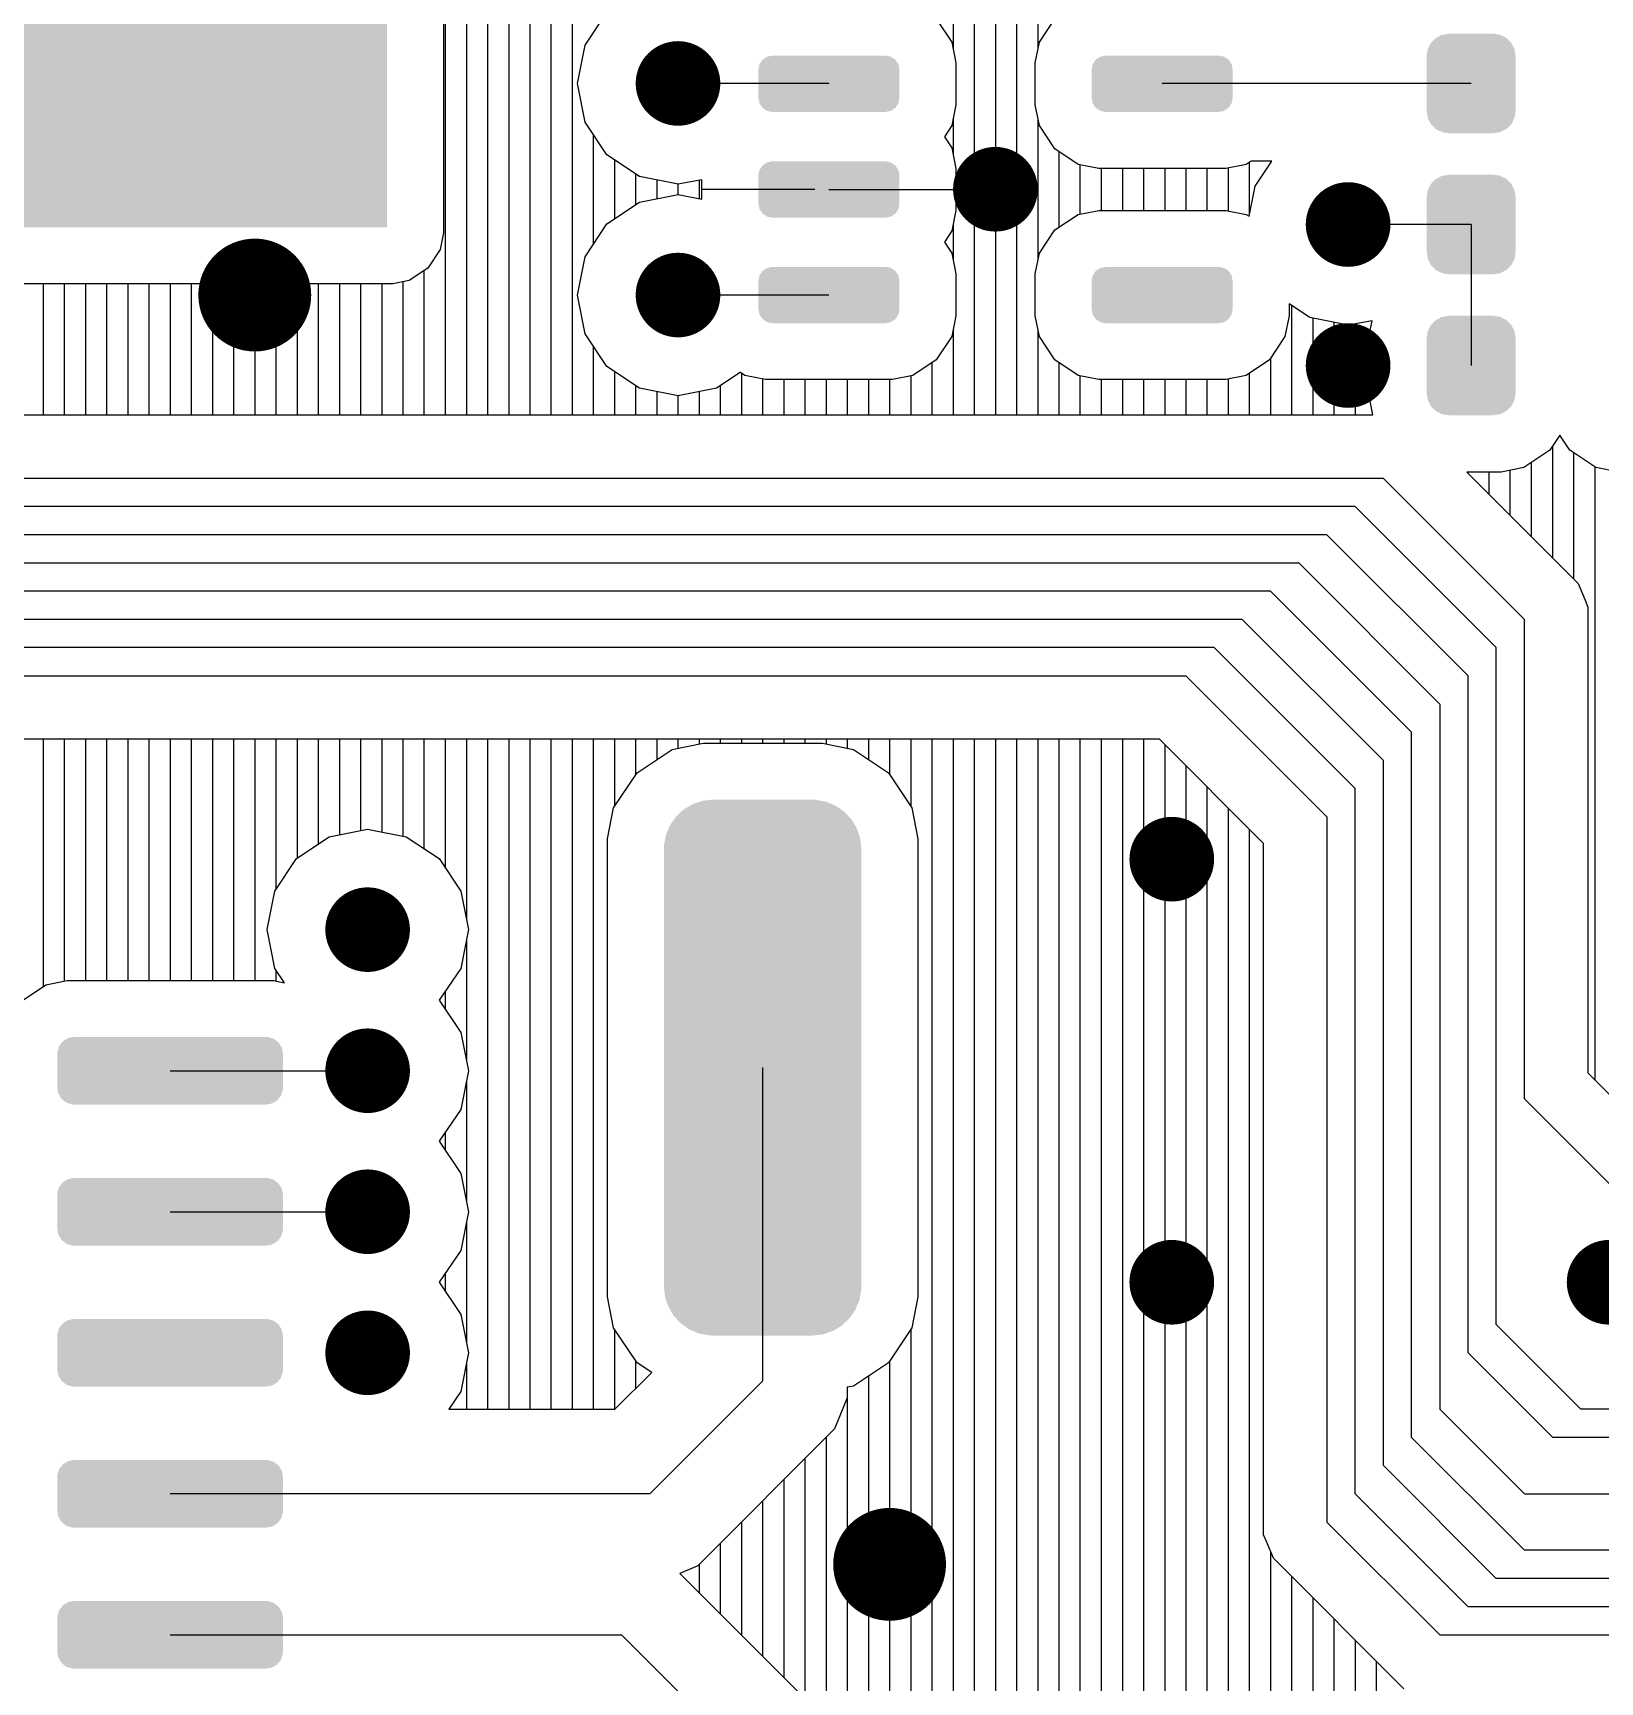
# Model space of a CAD drawing. Extents: x 295 to 953, y 10 to 290.
# Drawn here: x 625.91 to 649.19, y 183.55 to 208.05 of the extents above; entities that cross this region are included whole.
import ezdxf

# ---------------------------------------------------------------- set-up
doc = ezdxf.new("R2010")
doc.units = 0
doc.header["$LTSCALE"] = 5
doc.header["$MEASUREMENT"] = 0
doc.layers.get('0').update_dxf_attribs({"linetype": 'CONTINUOUS', "lineweight": 25})
doc.layers.add('DV-INT-A3_TOP', color=10, linetype='CONTINUOUS')

msp = doc.modelspace()

# ---------------------------------------------------------------- linework, layer by layer
for points, const_width in [([(635.181, 207.298, 1), (635.809, 207.298, 1)], 0.629), ([(639.895, 205.726, 1), (640.524, 205.726, 1)], 0.629), ([(645.134, 205.202, 1), (645.763, 205.202, 1)], 0.629), ([(628.789, 204.154, 1), (629.628, 204.154, 1)], 0.838), ([(635.181, 204.154, 1), (635.809, 204.154, 1)], 0.629), ([(645.134, 203.107, 1), (645.763, 203.107, 1)], 0.629), ([(642.515, 195.772, 1), (643.144, 195.772, 1)], 0.629), ([(630.571, 194.725, 1), (631.199, 194.725, 1)], 0.629), ([(630.571, 192.629, 1), (631.199, 192.629, 1)], 0.629), ([(630.571, 190.534, 1), (631.199, 190.534, 1)], 0.629), ([(642.515, 189.486, 1), (643.144, 189.486, 1)], 0.629), ([(649.011, 189.486, 1), (649.64, 189.486, 1)], 0.629), ([(630.571, 188.438, 1), (631.199, 188.438, 1)], 0.629), ([(638.219, 185.295, 1), (639.057, 185.295, 1)], 0.838)]:
    msp.add_lwpolyline(points, format="xyb", close=True, dxfattribs=dict(const_width=const_width))
for points in [[(614.672, 226.61), (631.172, 226.61), (614.672, 205.16), (631.172, 205.16)], [(646.762, 207.978), (646.841, 208.02), (647.794, 207.978), (647.706, 208.02)], [(646.841, 208.02), (646.863, 208.023), (647.706, 208.02), (647.699, 208.023)], [(646.863, 208.023), (646.945, 208.037), (647.699, 208.023), (647.607, 208.037)], [(646.945, 208.037), (646.945, 208.039), (647.607, 208.037), (647.607, 208.039)], [(646.616, 207.71), (646.63, 207.802), (647.936, 207.71), (647.92, 207.802)], [(646.63, 207.802), (646.635, 207.814), (647.92, 207.802), (647.918, 207.814)], [(646.635, 207.814), (646.675, 207.897), (647.918, 207.814), (647.874, 207.897)], [(646.675, 207.897), (646.685, 207.906), (647.874, 207.897), (647.869, 207.906)], [(646.685, 207.906), (646.749, 207.972), (647.869, 207.906), (647.801, 207.972)], [(646.749, 207.972), (646.762, 207.978), (647.801, 207.972), (647.794, 207.978)], [(636.689, 207.503), (636.703, 207.578), (638.785, 207.503), (638.77, 207.578)], [(636.703, 207.578), (636.707, 207.585), (638.77, 207.578), (638.768, 207.585)], [(636.707, 207.585), (636.748, 207.649), (638.768, 207.585), (638.724, 207.649)], [(636.748, 207.649), (636.755, 207.653), (638.724, 207.649), (638.721, 207.653)], [(636.755, 207.653), (636.817, 207.696), (638.721, 207.653), (638.655, 207.696)], [(636.817, 207.696), (636.83, 207.698), (638.655, 207.696), (638.651, 207.698)], [(636.83, 207.698), (636.899, 207.712), (638.651, 207.698), (638.575, 207.712)], [(641.639, 207.503), (641.653, 207.578), (643.734, 207.503), (643.719, 207.578)], [(641.653, 207.578), (641.657, 207.585), (643.719, 207.578), (643.718, 207.585)], [(641.657, 207.585), (641.698, 207.649), (643.718, 207.585), (643.674, 207.649)], [(641.698, 207.649), (641.705, 207.653), (643.674, 207.649), (643.671, 207.653)], [(641.705, 207.653), (641.767, 207.696), (643.671, 207.653), (643.604, 207.696)], [(641.767, 207.696), (641.779, 207.698), (643.604, 207.696), (643.6, 207.698)], [(641.779, 207.698), (641.849, 207.712), (643.6, 207.698), (643.525, 207.712)], [(646.616, 207.708), (646.616, 207.71), (647.936, 207.708), (647.936, 207.71)], [(646.616, 206.887), (646.616, 207.708), (647.936, 206.887), (647.936, 207.708)], [(636.689, 207.084), (636.689, 207.503), (638.785, 207.084), (638.785, 207.503)], [(641.639, 207.084), (641.639, 207.503), (643.734, 207.084), (643.734, 207.503)], [(636.705, 207.008), (636.689, 207.084), (638.771, 207.008), (638.785, 207.084)], [(641.654, 207.008), (641.639, 207.084), (643.72, 207.008), (643.734, 207.084)], [(636.706, 207.002), (636.705, 207.008), (638.767, 207.002), (638.771, 207.008)], [(636.75, 206.938), (636.706, 207.002), (638.726, 206.938), (638.767, 207.002)], [(636.753, 206.933), (636.75, 206.938), (638.719, 206.933), (638.726, 206.938)], [(636.819, 206.891), (636.753, 206.933), (638.657, 206.891), (638.719, 206.933)], [(636.823, 206.888), (636.819, 206.891), (638.645, 206.888), (638.657, 206.891)], [(636.899, 206.874), (636.823, 206.888), (638.575, 206.874), (638.645, 206.888)], [(641.656, 207.002), (641.654, 207.008), (643.716, 207.002), (643.72, 207.008)], [(641.699, 206.938), (641.656, 207.002), (643.675, 206.938), (643.716, 207.002)], [(641.703, 206.933), (641.699, 206.938), (643.669, 206.933), (643.675, 206.938)], [(641.769, 206.891), (641.703, 206.933), (643.607, 206.891), (643.669, 206.933)], [(641.773, 206.888), (641.769, 206.891), (643.594, 206.888), (643.607, 206.891)], [(641.849, 206.874), (641.773, 206.888), (643.525, 206.874), (643.594, 206.888)], [(646.616, 206.885), (646.616, 206.887), (647.936, 206.885), (647.936, 206.887)], [(646.631, 206.793), (646.616, 206.885), (647.922, 206.793), (647.936, 206.885)], [(646.633, 206.782), (646.631, 206.793), (647.917, 206.782), (647.922, 206.793)], [(646.677, 206.698), (646.633, 206.782), (647.876, 206.698), (647.917, 206.782)], [(646.682, 206.689), (646.677, 206.698), (647.867, 206.689), (647.876, 206.698)], [(646.751, 206.623), (646.682, 206.689), (647.803, 206.623), (647.867, 206.689)], [(646.758, 206.617), (646.751, 206.623), (647.79, 206.617), (647.803, 206.623)], [(646.845, 206.575), (646.758, 206.617), (647.71, 206.575), (647.79, 206.617)], [(646.853, 206.572), (646.845, 206.575), (647.689, 206.572), (647.71, 206.575)], [(646.945, 206.559), (646.853, 206.572), (647.607, 206.559), (647.689, 206.572)], [(646.945, 206.556), (646.945, 206.559), (647.607, 206.556), (647.607, 206.559)], [(636.707, 206.013), (636.748, 206.077), (638.768, 206.013), (638.724, 206.077)], [(636.748, 206.077), (636.755, 206.082), (638.724, 206.077), (638.721, 206.082)], [(636.755, 206.082), (636.817, 206.124), (638.721, 206.082), (638.655, 206.124)], [(636.817, 206.124), (636.83, 206.127), (638.655, 206.124), (638.651, 206.127)], [(636.83, 206.127), (636.899, 206.141), (638.651, 206.127), (638.575, 206.141)], [(636.689, 205.931), (636.703, 206.007), (638.785, 205.931), (638.77, 206.007)], [(636.689, 205.512), (636.689, 205.931), (638.785, 205.512), (638.785, 205.931)], [(636.703, 206.007), (636.707, 206.013), (638.77, 206.007), (638.768, 206.013)], [(646.675, 205.801), (646.685, 205.811), (647.874, 205.801), (647.869, 205.811)], [(646.685, 205.811), (646.749, 205.876), (647.869, 205.811), (647.801, 205.876)], [(646.749, 205.876), (646.762, 205.883), (647.801, 205.876), (647.794, 205.883)], [(646.762, 205.883), (646.841, 205.924), (647.794, 205.883), (647.706, 205.924)], [(646.841, 205.924), (646.863, 205.928), (647.706, 205.924), (647.699, 205.928)], [(646.863, 205.928), (646.945, 205.941), (647.699, 205.928), (647.607, 205.941)], [(646.945, 205.941), (646.945, 205.944), (647.607, 205.941), (647.607, 205.944)], [(646.616, 205.615), (646.63, 205.707), (647.936, 205.615), (647.92, 205.707)], [(646.616, 205.613), (646.616, 205.615), (647.936, 205.613), (647.936, 205.615)], [(646.616, 204.791), (646.616, 205.613), (647.936, 204.791), (647.936, 205.613)], [(646.63, 205.707), (646.635, 205.718), (647.92, 205.707), (647.918, 205.718)], [(646.635, 205.718), (646.675, 205.801), (647.918, 205.718), (647.874, 205.801)], [(636.705, 205.437), (636.689, 205.512), (638.771, 205.437), (638.785, 205.512)], [(636.706, 205.43), (636.705, 205.437), (638.767, 205.43), (638.771, 205.437)], [(636.75, 205.366), (636.706, 205.43), (638.726, 205.366), (638.767, 205.43)], [(636.753, 205.362), (636.75, 205.366), (638.719, 205.362), (638.726, 205.366)], [(636.819, 205.319), (636.753, 205.362), (638.657, 205.319), (638.719, 205.362)], [(636.823, 205.317), (636.819, 205.319), (638.645, 205.317), (638.657, 205.319)], [(636.899, 205.303), (636.823, 205.317), (638.575, 205.303), (638.645, 205.317)], [(646.616, 204.789), (646.616, 204.791), (647.936, 204.789), (647.936, 204.791)], [(646.631, 204.697), (646.616, 204.789), (647.922, 204.697), (647.936, 204.789)], [(646.633, 204.686), (646.631, 204.697), (647.917, 204.686), (647.922, 204.697)], [(646.677, 204.603), (646.633, 204.686), (647.876, 204.603), (647.917, 204.686)], [(646.682, 204.594), (646.677, 204.603), (647.867, 204.594), (647.876, 204.603)], [(646.751, 204.528), (646.682, 204.594), (647.803, 204.528), (647.867, 204.594)], [(636.689, 204.364), (636.703, 204.439), (638.785, 204.364), (638.77, 204.439)], [(636.689, 203.945), (636.689, 204.364), (638.785, 203.945), (638.785, 204.364)], [(636.703, 204.439), (636.707, 204.446), (638.77, 204.439), (638.768, 204.446)], [(636.707, 204.446), (636.748, 204.51), (638.768, 204.446), (638.724, 204.51)], [(636.748, 204.51), (636.755, 204.514), (638.724, 204.51), (638.721, 204.514)], [(636.755, 204.514), (636.817, 204.557), (638.721, 204.514), (638.655, 204.557)], [(636.817, 204.557), (636.83, 204.559), (638.655, 204.557), (638.651, 204.559)], [(636.83, 204.559), (636.899, 204.573), (638.651, 204.559), (638.575, 204.573)], [(641.639, 204.364), (641.653, 204.439), (643.734, 204.364), (643.719, 204.439)], [(641.639, 203.945), (641.639, 204.364), (643.734, 203.945), (643.734, 204.364)], [(641.653, 204.439), (641.657, 204.446), (643.719, 204.439), (643.718, 204.446)], [(641.657, 204.446), (641.698, 204.51), (643.718, 204.446), (643.674, 204.51)], [(641.698, 204.51), (641.705, 204.514), (643.674, 204.51), (643.671, 204.514)], [(641.705, 204.514), (641.767, 204.557), (643.671, 204.514), (643.604, 204.557)], [(641.767, 204.557), (641.779, 204.559), (643.604, 204.557), (643.6, 204.559)], [(641.779, 204.559), (641.849, 204.573), (643.6, 204.559), (643.525, 204.573)], [(646.758, 204.521), (646.751, 204.528), (647.79, 204.521), (647.803, 204.528)], [(646.845, 204.48), (646.758, 204.521), (647.71, 204.48), (647.79, 204.521)], [(646.853, 204.476), (646.845, 204.48), (647.689, 204.476), (647.71, 204.48)], [(646.945, 204.463), (646.853, 204.476), (647.607, 204.463), (647.689, 204.476)], [(646.945, 204.46), (646.945, 204.463), (647.607, 204.46), (647.607, 204.463)], [(636.705, 203.869), (636.689, 203.945), (638.771, 203.869), (638.785, 203.945)], [(636.706, 203.863), (636.705, 203.869), (638.767, 203.863), (638.771, 203.869)], [(636.75, 203.799), (636.706, 203.863), (638.726, 203.799), (638.767, 203.863)], [(641.654, 203.869), (641.639, 203.945), (643.72, 203.869), (643.734, 203.945)], [(641.656, 203.863), (641.654, 203.869), (643.716, 203.863), (643.72, 203.869)], [(641.699, 203.799), (641.656, 203.863), (643.675, 203.799), (643.716, 203.863)], [(636.753, 203.794), (636.75, 203.799), (638.719, 203.794), (638.726, 203.799)], [(636.819, 203.752), (636.753, 203.794), (638.657, 203.752), (638.719, 203.794)], [(636.823, 203.749), (636.819, 203.752), (638.645, 203.749), (638.657, 203.752)], [(636.899, 203.735), (636.823, 203.749), (638.575, 203.735), (638.645, 203.749)], [(641.703, 203.794), (641.699, 203.799), (643.669, 203.794), (643.675, 203.799)], [(641.769, 203.752), (641.703, 203.794), (643.607, 203.752), (643.669, 203.794)], [(641.773, 203.749), (641.769, 203.752), (643.594, 203.749), (643.607, 203.752)], [(641.849, 203.735), (641.773, 203.749), (643.525, 203.735), (643.594, 203.749)], [(646.616, 203.519), (646.63, 203.611), (647.936, 203.519), (647.92, 203.611)], [(646.63, 203.611), (646.635, 203.623), (647.92, 203.611), (647.918, 203.623)], [(646.635, 203.623), (646.675, 203.706), (647.918, 203.623), (647.874, 203.706)], [(646.675, 203.706), (646.685, 203.715), (647.874, 203.706), (647.869, 203.715)], [(646.685, 203.715), (646.749, 203.781), (647.869, 203.715), (647.801, 203.781)], [(646.749, 203.781), (646.762, 203.787), (647.801, 203.781), (647.794, 203.787)], [(646.762, 203.787), (646.841, 203.829), (647.794, 203.787), (647.706, 203.829)], [(646.841, 203.829), (646.863, 203.832), (647.706, 203.829), (647.699, 203.832)], [(646.863, 203.832), (646.945, 203.846), (647.699, 203.832), (647.607, 203.846)], [(646.945, 203.846), (646.945, 203.848), (647.607, 203.846), (647.607, 203.848)], [(646.616, 203.517), (646.616, 203.519), (647.936, 203.517), (647.936, 203.519)], [(646.616, 202.696), (646.616, 203.517), (647.936, 202.696), (647.936, 203.517)], [(646.616, 202.694), (646.616, 202.696), (647.936, 202.694), (647.936, 202.696)], [(646.631, 202.602), (646.616, 202.694), (647.922, 202.602), (647.936, 202.694)], [(646.633, 202.591), (646.631, 202.602), (647.917, 202.591), (647.922, 202.602)], [(646.677, 202.507), (646.633, 202.591), (647.876, 202.507), (647.917, 202.591)], [(646.682, 202.498), (646.677, 202.507), (647.867, 202.498), (647.876, 202.507)], [(646.751, 202.432), (646.682, 202.498), (647.803, 202.432), (647.867, 202.498)], [(646.758, 202.426), (646.751, 202.432), (647.79, 202.426), (647.803, 202.432)], [(646.845, 202.384), (646.758, 202.426), (647.71, 202.384), (647.79, 202.426)], [(646.853, 202.381), (646.845, 202.384), (647.689, 202.381), (647.71, 202.384)], [(646.945, 202.368), (646.853, 202.381), (647.607, 202.368), (647.689, 202.381)], [(646.945, 202.365), (646.945, 202.368), (647.607, 202.365), (647.607, 202.368)], [(635.543, 196.477), (635.58, 196.511), (637.967, 196.477), (637.918, 196.511)], [(635.58, 196.511), (635.674, 196.566), (637.918, 196.511), (637.838, 196.566)], [(635.674, 196.566), (635.715, 196.591), (637.838, 196.566), (637.78, 196.591)], [(635.715, 196.591), (635.823, 196.627), (637.78, 196.591), (637.694, 196.627)], [(635.823, 196.627), (635.863, 196.64), (637.694, 196.627), (637.62, 196.64)], [(635.863, 196.64), (636, 196.655), (637.62, 196.64), (637.539, 196.655)], [(636, 196.655), (636.019, 196.657), (637.539, 196.655), (637.486, 196.657)], [(635.356, 196.227), (635.376, 196.276), (638.153, 196.227), (638.124, 196.276)], [(635.376, 196.276), (635.436, 196.362), (638.124, 196.276), (638.073, 196.362)], [(635.436, 196.362), (635.465, 196.404), (638.073, 196.362), (638.034, 196.404)], [(635.465, 196.404), (635.543, 196.477), (638.034, 196.404), (637.967, 196.477)], [(635.287, 195.977), (635.306, 196.079), (638.213, 195.977), (638.202, 196.079)], [(635.306, 196.079), (635.315, 196.131), (638.202, 196.079), (638.185, 196.131)], [(635.315, 196.131), (635.356, 196.227), (638.185, 196.131), (638.153, 196.227)], [(635.285, 195.923), (635.287, 195.977), (638.219, 195.923), (638.213, 195.977)], [(635.285, 189.427), (635.285, 195.923), (638.219, 189.427), (638.219, 195.923)], [(626.358, 193.068), (626.418, 193.104), (629.538, 193.068), (629.491, 193.104)], [(626.418, 193.104), (626.436, 193.115), (629.491, 193.104), (629.454, 193.115)], [(626.436, 193.115), (626.518, 193.131), (629.454, 193.115), (629.403, 193.131)], [(626.518, 193.131), (626.526, 193.132), (629.403, 193.131), (629.376, 193.132)], [(626.275, 192.881), (626.276, 192.908), (629.628, 192.881), (629.623, 192.908)], [(626.275, 192.378), (626.275, 192.881), (629.628, 192.378), (629.628, 192.881)], [(626.276, 192.908), (626.295, 192.97), (629.623, 192.908), (629.611, 192.97)], [(626.295, 192.97), (626.302, 192.995), (629.611, 192.97), (629.596, 192.995)], [(626.302, 192.995), (626.343, 193.048), (629.596, 192.995), (629.563, 193.048)], [(626.343, 193.048), (626.358, 193.068), (629.563, 193.048), (629.538, 193.068)], [(626.28, 192.35), (626.275, 192.378), (629.626, 192.35), (629.628, 192.378)], [(626.291, 192.288), (626.28, 192.35), (629.607, 192.288), (629.626, 192.35)], [(626.307, 192.263), (626.291, 192.288), (629.6, 192.263), (629.607, 192.288)], [(626.339, 192.21), (626.307, 192.263), (629.559, 192.21), (629.6, 192.263)], [(626.364, 192.19), (626.339, 192.21), (629.544, 192.19), (629.559, 192.21)], [(626.411, 192.154), (626.364, 192.19), (629.484, 192.154), (629.544, 192.19)], [(626.448, 192.143), (626.411, 192.154), (629.466, 192.143), (629.484, 192.154)], [(626.499, 192.128), (626.448, 192.143), (629.384, 192.128), (629.466, 192.143)], [(626.526, 192.126), (626.499, 192.128), (629.376, 192.126), (629.384, 192.128)], [(626.276, 190.812), (626.295, 190.875), (629.623, 190.812), (629.611, 190.875)], [(626.295, 190.875), (626.302, 190.9), (629.611, 190.875), (629.596, 190.9)], [(626.302, 190.9), (626.343, 190.953), (629.596, 190.9), (629.563, 190.953)], [(626.343, 190.953), (626.358, 190.972), (629.563, 190.953), (629.538, 190.972)], [(626.358, 190.972), (626.418, 191.009), (629.538, 190.972), (629.491, 191.009)], [(626.418, 191.009), (626.436, 191.02), (629.491, 191.009), (629.454, 191.02)], [(626.436, 191.02), (626.518, 191.035), (629.454, 191.02), (629.403, 191.035)], [(626.518, 191.035), (626.526, 191.036), (629.403, 191.035), (629.376, 191.036)], [(626.275, 190.785), (626.276, 190.812), (629.628, 190.785), (629.623, 190.812)], [(626.275, 190.282), (626.275, 190.785), (629.628, 190.282), (629.628, 190.785)], [(626.28, 190.255), (626.275, 190.282), (629.626, 190.255), (629.628, 190.282)], [(626.291, 190.192), (626.28, 190.255), (629.607, 190.192), (629.626, 190.255)], [(626.307, 190.167), (626.291, 190.192), (629.6, 190.167), (629.607, 190.192)], [(626.339, 190.114), (626.307, 190.167), (629.559, 190.114), (629.6, 190.167)], [(626.364, 190.095), (626.339, 190.114), (629.544, 190.095), (629.559, 190.114)], [(626.411, 190.058), (626.364, 190.095), (629.484, 190.058), (629.544, 190.095)], [(626.448, 190.047), (626.411, 190.058), (629.466, 190.047), (629.484, 190.058)], [(626.499, 190.032), (626.448, 190.047), (629.384, 190.032), (629.466, 190.047)], [(626.526, 190.031), (626.499, 190.032), (629.376, 190.031), (629.384, 190.032)], [(635.291, 189.373), (635.285, 189.427), (638.217, 189.373), (638.219, 189.427)], [(635.302, 189.271), (635.291, 189.373), (638.199, 189.271), (638.217, 189.373)], [(635.319, 189.219), (635.302, 189.271), (638.189, 189.219), (638.199, 189.271)], [(635.352, 189.123), (635.319, 189.219), (638.149, 189.123), (638.189, 189.219)], [(626.358, 188.877), (626.418, 188.913), (629.538, 188.877), (629.491, 188.913)], [(626.418, 188.913), (626.436, 188.924), (629.491, 188.913), (629.454, 188.924)], [(626.436, 188.924), (626.518, 188.94), (629.454, 188.924), (629.403, 188.94)], [(626.518, 188.94), (626.526, 188.941), (629.403, 188.94), (629.376, 188.941)], [(635.38, 189.075), (635.352, 189.123), (638.129, 189.075), (638.149, 189.123)], [(635.431, 188.988), (635.38, 189.075), (638.069, 188.988), (638.129, 189.075)], [(635.47, 188.946), (635.431, 188.988), (638.039, 188.946), (638.069, 188.988)], [(635.538, 188.873), (635.47, 188.946), (637.961, 188.873), (638.039, 188.946)], [(626.275, 188.69), (626.276, 188.717), (629.628, 188.69), (629.623, 188.717)], [(626.275, 188.187), (626.275, 188.69), (629.628, 188.187), (629.628, 188.69)], [(626.276, 188.717), (626.295, 188.779), (629.623, 188.717), (629.611, 188.779)], [(626.295, 188.779), (626.302, 188.804), (629.611, 188.779), (629.596, 188.804)], [(626.302, 188.804), (626.343, 188.857), (629.596, 188.804), (629.563, 188.857)], [(626.343, 188.857), (626.358, 188.877), (629.563, 188.857), (629.538, 188.877)], [(635.586, 188.84), (635.538, 188.873), (637.925, 188.84), (637.961, 188.873)], [(635.666, 188.784), (635.586, 188.84), (637.831, 188.784), (637.925, 188.84)], [(635.724, 188.76), (635.666, 188.784), (637.79, 188.76), (637.831, 188.784)], [(635.811, 188.724), (635.724, 188.76), (637.682, 188.724), (637.79, 188.76)], [(635.884, 188.71), (635.811, 188.724), (637.641, 188.71), (637.682, 188.724)], [(635.965, 188.696), (635.884, 188.71), (637.504, 188.696), (637.641, 188.71)], [(636.019, 188.694), (635.965, 188.696), (637.486, 188.694), (637.504, 188.696)], [(626.28, 188.159), (626.275, 188.187), (629.626, 188.159), (629.628, 188.187)], [(626.291, 188.097), (626.28, 188.159), (629.607, 188.097), (629.626, 188.159)], [(626.307, 188.072), (626.291, 188.097), (629.6, 188.072), (629.607, 188.097)], [(626.339, 188.019), (626.307, 188.072), (629.559, 188.019), (629.6, 188.072)], [(626.364, 187.999), (626.339, 188.019), (629.544, 187.999), (629.559, 188.019)], [(626.411, 187.963), (626.364, 187.999), (629.484, 187.963), (629.544, 187.999)], [(626.448, 187.952), (626.411, 187.963), (629.466, 187.952), (629.484, 187.963)], [(626.499, 187.937), (626.448, 187.952), (629.384, 187.937), (629.466, 187.952)], [(626.526, 187.935), (626.499, 187.937), (629.376, 187.935), (629.384, 187.937)], [(626.295, 186.684), (626.302, 186.709), (629.611, 186.684), (629.596, 186.709)], [(626.302, 186.709), (626.343, 186.762), (629.596, 186.709), (629.563, 186.762)], [(626.343, 186.762), (626.358, 186.781), (629.563, 186.762), (629.538, 186.781)], [(626.358, 186.781), (626.418, 186.818), (629.538, 186.781), (629.491, 186.818)], [(626.418, 186.818), (626.436, 186.829), (629.491, 186.818), (629.454, 186.829)], [(626.436, 186.829), (626.518, 186.844), (629.454, 186.829), (629.403, 186.844)], [(626.518, 186.844), (626.526, 186.845), (629.403, 186.844), (629.376, 186.845)], [(626.275, 186.594), (626.276, 186.621), (629.628, 186.594), (629.623, 186.621)], [(626.275, 186.091), (626.275, 186.594), (629.628, 186.091), (629.628, 186.594)], [(626.276, 186.621), (626.295, 186.684), (629.623, 186.621), (629.611, 186.684)], [(626.28, 186.064), (626.275, 186.091), (629.626, 186.064), (629.628, 186.091)], [(626.291, 186.001), (626.28, 186.064), (629.607, 186.001), (629.626, 186.064)], [(626.307, 185.976), (626.291, 186.001), (629.6, 185.976), (629.607, 186.001)], [(626.339, 185.923), (626.307, 185.976), (629.559, 185.923), (629.6, 185.976)], [(626.364, 185.904), (626.339, 185.923), (629.544, 185.904), (629.559, 185.923)], [(626.411, 185.867), (626.364, 185.904), (629.484, 185.867), (629.544, 185.904)], [(626.448, 185.856), (626.411, 185.867), (629.466, 185.856), (629.484, 185.867)], [(626.499, 185.841), (626.448, 185.856), (629.384, 185.841), (629.466, 185.856)], [(626.526, 185.84), (626.499, 185.841), (629.376, 185.84), (629.384, 185.841)], [(626.436, 184.733), (626.518, 184.749), (629.454, 184.733), (629.403, 184.749)], [(626.518, 184.749), (626.526, 184.75), (629.403, 184.749), (629.376, 184.75)], [(626.275, 184.499), (626.276, 184.526), (629.628, 184.499), (629.623, 184.526)], [(626.275, 183.996), (626.275, 184.499), (629.628, 183.996), (629.628, 184.499)], [(626.276, 184.526), (626.295, 184.588), (629.623, 184.526), (629.611, 184.588)], [(626.295, 184.588), (626.302, 184.613), (629.611, 184.588), (629.596, 184.613)], [(626.302, 184.613), (626.343, 184.666), (629.596, 184.613), (629.563, 184.666)], [(626.343, 184.666), (626.358, 184.686), (629.563, 184.666), (629.538, 184.686)], [(626.358, 184.686), (626.418, 184.722), (629.538, 184.686), (629.491, 184.722)], [(626.418, 184.722), (626.436, 184.733), (629.491, 184.722), (629.454, 184.733)], [(626.28, 183.968), (626.275, 183.996), (629.626, 183.968), (629.628, 183.996)], [(626.291, 183.906), (626.28, 183.968), (629.607, 183.906), (629.626, 183.968)], [(626.307, 183.881), (626.291, 183.906), (629.6, 183.881), (629.607, 183.906)], [(626.339, 183.828), (626.307, 183.881), (629.559, 183.828), (629.6, 183.881)], [(626.364, 183.808), (626.339, 183.828), (629.544, 183.808), (629.559, 183.828)], [(626.411, 183.772), (626.364, 183.808), (629.484, 183.772), (629.544, 183.808)], [(626.448, 183.761), (626.411, 183.772), (629.466, 183.761), (629.484, 183.772)], [(626.499, 183.746), (626.448, 183.761), (629.384, 183.746), (629.466, 183.761)], [(626.526, 183.744), (626.499, 183.746), (629.376, 183.744), (629.384, 183.746)]]:
    msp.add_solid(points)
at = {"layer": 'DV-INT-A3_TOP', "color": 7}
for p, q in [((632.012, 226.157), (632.012, 205.076)), ((632.042, 202.373), (632.042, 226.157)), ((632.356, 202.373), (632.356, 226.065)), ((632.67, 202.373), (632.67, 225.843)), ((632.985, 202.373), (632.985, 225.528)), ((633.299, 202.373), (633.299, 225.21)), ((633.613, 202.373), (633.613, 224.896)), ((633.928, 202.373), (633.928, 224.581)), ((639.585, 207.805), (639.585, 223.534)), ((639.9, 202.373), (639.9, 223.534)), ((640.214, 202.373), (640.214, 223.534)), ((640.528, 202.373), (640.528, 223.534)), ((640.843, 207.805), (640.843, 223.534)), ((634.116, 207.868), (634.439, 208.354)), ((639.33, 208.257), (639.56, 207.909)), ((640.864, 207.909), (641.094, 208.257)), ((634.003, 207.298), (634.116, 207.868)), ((639.56, 207.909), (639.623, 207.604)), ((640.801, 207.604), (640.864, 207.909)), ((639.623, 207.604), (639.623, 206.979)), ((640.801, 206.979), (640.801, 207.604)), ((634.116, 206.723), (634.003, 207.298)), ((637.733, 207.298), (635.495, 207.298)), ((637.737, 207.293), (637.733, 207.298)), ((642.691, 207.298), (642.687, 207.293)), ((647.276, 207.298), (642.691, 207.298)), ((639.623, 206.979), (639.56, 206.673)), ((640.864, 206.673), (640.801, 206.979)), ((634.439, 206.237), (634.116, 206.723)), ((639.56, 206.673), (639.451, 206.505)), ((639.585, 206.233), (639.585, 206.778)), ((640.843, 204.67), (640.843, 206.778)), ((641.094, 206.325), (640.864, 206.673)), ((634.242, 204.913), (634.242, 206.535)), ((639.451, 206.505), (639.56, 206.342)), ((639.56, 206.342), (639.623, 206.036)), ((641.438, 206.095), (641.094, 206.325)), ((634.925, 205.915), (634.439, 206.237)), ((634.556, 205.286), (634.556, 206.162)), ((641.157, 205.164), (641.157, 206.283)), ((641.744, 206.036), (641.438, 206.095)), ((641.471, 205.357), (641.471, 206.091)), ((643.936, 206.095), (643.63, 206.036)), ((644.007, 206.145), (643.936, 206.095)), ((643.986, 205.345), (643.986, 206.128)), ((644.317, 206.145), (644.007, 206.145)), ((644.07, 205.772), (644.317, 206.145)), ((644.3, 206.116), (644.3, 206.145)), ((634.87, 205.495), (634.87, 205.952)), ((635.495, 205.801), (634.925, 205.915)), ((635.185, 205.583), (635.185, 205.864)), ((635.851, 205.868), (635.495, 205.801)), ((635.813, 205.583), (635.813, 205.864)), ((635.851, 205.579), (635.851, 205.868)), ((639.623, 206.036), (639.623, 205.412)), ((643.63, 206.036), (641.744, 206.036)), ((641.786, 205.412), (641.786, 206.036)), ((642.1, 205.412), (642.1, 206.036)), ((642.414, 205.412), (642.414, 206.036)), ((642.729, 205.412), (642.729, 206.036)), ((643.043, 205.412), (643.043, 206.036)), ((643.357, 205.412), (643.357, 206.036)), ((643.672, 205.403), (643.672, 206.04)), ((634.925, 205.533), (635.495, 205.646)), ((635.495, 205.646), (635.851, 205.579)), ((635.499, 205.646), (635.499, 205.801)), ((637.528, 205.722), (635.851, 205.722)), ((637.737, 205.722), (640.21, 205.722)), ((637.947, 205.722), (639.623, 205.722)), ((640.21, 205.722), (640.21, 205.726)), ((643.978, 205.324), (644.07, 205.772)), ((634.439, 205.21), (634.925, 205.533)), ((639.623, 205.412), (639.56, 205.106)), ((641.094, 205.122), (641.438, 205.353)), ((641.438, 205.353), (641.744, 205.412)), ((641.744, 205.412), (643.63, 205.412)), ((643.63, 205.412), (643.936, 205.353)), ((643.936, 205.353), (643.978, 205.324)), ((632.012, 205.076), (631.962, 204.833)), ((634.116, 204.724), (634.439, 205.21)), ((639.56, 205.106), (639.451, 204.938)), ((639.585, 204.666), (639.585, 205.215)), ((640.864, 204.775), (641.094, 205.122)), ((647.276, 205.202), (645.449, 205.202)), ((647.276, 205.202), (647.276, 203.107)), ((631.962, 204.833), (631.778, 204.552)), ((639.451, 204.938), (639.56, 204.775)), ((634.003, 204.154), (634.116, 204.724)), ((639.56, 204.775), (639.623, 204.469)), ((640.801, 204.469), (640.864, 204.775)), ((631.501, 204.368), (631.258, 204.322)), ((631.413, 202.373), (631.413, 204.351)), ((631.778, 204.552), (631.501, 204.368)), ((631.727, 202.373), (631.727, 204.519)), ((639.623, 204.469), (639.623, 203.844)), ((640.801, 203.844), (640.801, 204.469)), ((631.258, 204.322), (614.59, 204.322)), ((626.069, 202.373), (626.069, 204.322)), ((626.384, 202.373), (626.384, 204.322)), ((626.698, 202.373), (626.698, 204.322)), ((627.012, 202.373), (627.012, 204.322)), ((627.327, 202.373), (627.327, 204.322)), ((627.641, 202.373), (627.641, 204.322)), ((627.955, 202.373), (627.955, 204.322)), ((628.27, 202.373), (628.27, 204.322)), ((628.584, 202.373), (628.584, 204.322)), ((628.898, 202.373), (628.898, 204.322)), ((629.213, 202.373), (629.213, 204.322)), ((629.527, 202.373), (629.527, 204.322)), ((629.841, 202.373), (629.841, 204.322)), ((630.156, 202.373), (630.156, 204.322)), ((630.47, 202.373), (630.47, 204.322)), ((630.784, 202.373), (630.784, 204.322)), ((631.099, 202.373), (631.099, 204.322)), ((634.116, 203.58), (634.003, 204.154)), ((635.499, 204.154), (635.495, 204.154)), ((637.737, 204.154), (635.499, 204.154)), ((644.879, 203.819), (644.573, 204.024)), ((644.573, 204.024), (644.573, 203.844)), ((644.615, 202.373), (644.615, 203.995)), ((639.623, 203.844), (639.56, 203.538)), ((639.585, 202.373), (639.585, 203.647)), ((640.864, 203.538), (640.801, 203.844)), ((640.843, 202.373), (640.843, 203.643)), ((644.573, 203.844), (644.51, 203.538)), ((645.449, 203.706), (644.879, 203.819)), ((644.929, 202.373), (644.929, 203.811)), ((645.243, 202.373), (645.243, 203.748)), ((645.805, 203.773), (645.449, 203.706)), ((645.558, 202.373), (645.558, 203.727)), ((645.775, 203.63), (645.805, 203.773)), ((645.775, 202.579), (645.775, 203.63)), ((634.439, 203.094), (634.116, 203.58)), ((634.242, 202.373), (634.242, 203.392)), ((639.56, 203.538), (639.33, 203.19)), ((641.094, 203.19), (640.864, 203.538)), ((644.51, 203.538), (644.279, 203.19)), ((639.33, 203.19), (638.982, 202.96)), ((639.271, 202.373), (639.271, 203.148)), ((641.438, 202.96), (641.094, 203.19)), ((641.157, 202.373), (641.157, 203.148)), ((644.279, 203.19), (643.936, 202.96)), ((644.3, 202.373), (644.3, 203.22)), ((634.925, 202.771), (634.439, 203.094)), ((634.556, 202.373), (634.556, 203.019)), ((636.417, 203.002), (636.069, 202.771)), ((636.425, 203.002), (636.417, 203.002)), ((636.488, 202.96), (636.425, 203.002)), ((636.442, 202.373), (636.442, 202.993)), ((636.794, 202.897), (636.488, 202.96)), ((636.756, 202.373), (636.756, 202.905)), ((638.68, 202.897), (636.794, 202.897)), ((637.071, 202.373), (637.071, 202.897)), ((637.385, 202.373), (637.385, 202.897)), ((637.699, 202.373), (637.699, 202.897)), ((638.014, 202.373), (638.014, 202.897)), ((638.328, 202.373), (638.328, 202.897)), ((638.642, 202.373), (638.642, 202.897)), ((638.982, 202.96), (638.68, 202.897)), ((638.957, 202.373), (638.957, 202.956)), ((641.744, 202.897), (641.438, 202.96)), ((641.471, 202.373), (641.471, 202.956)), ((643.63, 202.897), (641.744, 202.897)), ((641.786, 202.373), (641.786, 202.897)), ((642.1, 202.373), (642.1, 202.897)), ((642.414, 202.373), (642.414, 202.897)), ((642.729, 202.373), (642.729, 202.897)), ((643.043, 202.373), (643.043, 202.897)), ((643.357, 202.373), (643.357, 202.897)), ((643.936, 202.96), (643.63, 202.897)), ((643.672, 202.373), (643.672, 202.905)), ((643.986, 202.373), (643.986, 202.993)), ((634.87, 202.373), (634.87, 202.809)), ((635.495, 202.658), (634.925, 202.771)), ((635.185, 202.373), (635.185, 202.721)), ((636.069, 202.771), (635.495, 202.658)), ((635.499, 202.373), (635.499, 202.658)), ((635.813, 202.373), (635.813, 202.721)), ((636.128, 202.373), (636.128, 202.809)), ((645.817, 202.373), (645.775, 202.579)), ((595.898, 202.373), (645.817, 202.373)), ((648.592, 202.071), (648.445, 201.849)), ((648.487, 200.248), (648.487, 201.912)), ((648.743, 201.849), (648.592, 202.071)), ((648.445, 201.849), (648.06, 201.594)), ((648.173, 200.563), (648.173, 201.669)), ((649.128, 201.594), (648.743, 201.849)), ((648.801, 199.934), (648.801, 201.807)), ((645.972, 201.43), (595.261, 201.43)), ((648.068, 199.335), (645.972, 201.43)), ((647.213, 201.522), (648.868, 199.867)), ((647.72, 201.522), (647.213, 201.522)), ((647.23, 201.506), (647.23, 201.522)), ((647.544, 201.191), (647.544, 201.522)), ((648.06, 201.594), (647.72, 201.522)), ((647.858, 200.877), (647.858, 201.552)), ((649.116, 192.495), (649.116, 201.598)), ((649.468, 201.522), (649.128, 201.594)), ((645.553, 201.011), (593.585, 201.011)), ((647.649, 198.916), (645.553, 201.011)), ((645.134, 200.592), (591.909, 200.592)), ((647.23, 198.496), (645.134, 200.592)), ((590.232, 200.173), (644.715, 200.173)), ((644.715, 200.173), (646.811, 198.077)), ((644.296, 199.754), (557.542, 199.754)), ((646.392, 197.658), (644.296, 199.754)), ((648.868, 199.867), (648.969, 199.62)), ((648.969, 199.62), (649.011, 199.519)), ((649.011, 199.519), (649.011, 192.6)), ((643.877, 199.335), (555.866, 199.335)), ((645.972, 197.239), (643.877, 199.335)), ((648.068, 192.21), (648.068, 199.335)), ((643.458, 198.916), (554.19, 198.916)), ((645.553, 196.82), (643.458, 198.916)), ((647.649, 188.857), (647.649, 198.916)), ((551.256, 198.496), (643.039, 198.496)), ((643.039, 198.496), (645.134, 196.401)), ((647.23, 188.438), (647.23, 198.496)), ((646.811, 198.077), (646.811, 187.6)), ((642.649, 197.553), (588.573, 197.553)), ((626.069, 193.882), (626.069, 197.553)), ((626.384, 193.962), (626.384, 197.553)), ((626.698, 193.97), (626.698, 197.553)), ((627.012, 193.97), (627.012, 197.553)), ((627.327, 193.97), (627.327, 197.553)), ((627.641, 193.97), (627.641, 197.553)), ((627.955, 193.97), (627.955, 197.553)), ((628.27, 193.97), (628.27, 197.553)), ((628.584, 193.97), (628.584, 197.553)), ((628.898, 193.97), (628.898, 197.553)), ((629.213, 193.97), (629.213, 197.553)), ((629.527, 195.324), (629.527, 197.553)), ((629.841, 195.785), (629.841, 197.553)), ((630.156, 195.999), (630.156, 197.553)), ((630.47, 196.133), (630.47, 197.553)), ((630.784, 196.196), (630.784, 197.553)), ((631.099, 196.175), (631.099, 197.553)), ((631.413, 196.112), (631.413, 197.553)), ((631.727, 195.927), (631.727, 197.553)), ((632.042, 195.638), (632.042, 197.553)), ((632.356, 194.867), (632.356, 197.553)), ((632.67, 187.6), (632.67, 197.553)), ((632.985, 187.6), (632.985, 197.553)), ((633.299, 187.6), (633.299, 197.553)), ((633.613, 187.6), (633.613, 197.553)), ((633.928, 187.6), (633.928, 197.553)), ((634.242, 187.6), (634.242, 197.553)), ((634.556, 196.556), (634.556, 197.553)), ((634.87, 197.025), (634.87, 197.553)), ((635.185, 197.252), (635.185, 197.553)), ((635.407, 197.403), (635.868, 197.495)), ((635.499, 197.419), (635.499, 197.553)), ((635.813, 197.482), (635.813, 197.553)), ((635.868, 197.495), (637.641, 197.495)), ((636.128, 197.495), (636.128, 197.553)), ((636.442, 197.495), (636.442, 197.553)), ((636.756, 197.495), (636.756, 197.553)), ((637.071, 197.495), (637.071, 197.553)), ((637.385, 197.495), (637.385, 197.553)), ((637.641, 197.495), (638.102, 197.403)), ((637.699, 197.482), (637.699, 197.553)), ((638.014, 197.419), (638.014, 197.553)), ((638.328, 197.252), (638.328, 197.553)), ((638.642, 197.025), (638.642, 197.553)), ((638.957, 196.556), (638.957, 197.553)), ((639.271, 138.67), (639.271, 197.553)), ((639.585, 138.67), (639.585, 197.553)), ((639.9, 138.67), (639.9, 197.553)), ((640.214, 138.67), (640.214, 197.553)), ((640.528, 138.67), (640.528, 197.553)), ((640.843, 138.67), (640.843, 197.553)), ((641.157, 138.67), (641.157, 197.553)), ((641.471, 138.67), (641.471, 197.553)), ((641.786, 138.67), (641.786, 197.553)), ((642.1, 138.67), (642.1, 197.553)), ((642.414, 138.67), (642.414, 197.553)), ((644.191, 196.007), (642.649, 197.553)), ((646.392, 187.181), (646.392, 197.658)), ((634.887, 197.055), (635.407, 197.403)), ((638.102, 197.403), (638.621, 197.055)), ((642.729, 138.67), (642.729, 197.474)), ((645.972, 186.762), (645.972, 197.239)), ((634.539, 196.535), (634.887, 197.055)), ((638.621, 197.055), (638.969, 196.535)), ((643.043, 138.67), (643.043, 197.16)), ((643.357, 138.67), (643.357, 196.845)), ((645.553, 186.343), (645.553, 196.82)), ((634.447, 196.074), (634.539, 196.535)), ((638.969, 196.535), (639.057, 196.074)), ((643.672, 138.67), (643.672, 196.531)), ((645.134, 196.401), (645.134, 185.923)), ((629.829, 195.781), (630.315, 196.103)), ((630.315, 196.103), (630.885, 196.217)), ((630.885, 196.217), (631.459, 196.103)), ((631.459, 196.103), (631.945, 195.781)), ((634.447, 189.272), (634.447, 196.074)), ((639.057, 196.074), (639.057, 189.272)), ((643.986, 138.67), (643.986, 196.217)), ((629.506, 195.295), (629.829, 195.781)), ((631.945, 195.781), (632.268, 195.295)), ((644.191, 185.735), (644.191, 196.007)), ((629.393, 194.725), (629.506, 195.295)), ((632.268, 195.295), (632.381, 194.725)), ((629.506, 194.15), (629.393, 194.725)), ((632.381, 194.725), (632.268, 194.15)), ((632.356, 192.772), (632.356, 194.578)), ((629.649, 193.937), (629.506, 194.15)), ((629.527, 193.962), (629.527, 194.121)), ((632.268, 194.15), (631.949, 193.677)), ((625.742, 193.664), (626.103, 193.903)), ((626.103, 193.903), (626.421, 193.97)), ((626.421, 193.97), (629.485, 193.97)), ((629.485, 193.97), (629.649, 193.937)), ((632.042, 193.543), (632.042, 193.807)), ((631.949, 193.677), (632.268, 193.199)), ((632.268, 193.199), (632.381, 192.629)), ((627.951, 192.629), (630.885, 192.629)), ((632.381, 192.629), (632.268, 192.055)), ((636.752, 192.675), (636.752, 188.019)), ((649.011, 192.6), (649.719, 191.896)), ((632.356, 190.676), (632.356, 192.482)), ((649.325, 190.953), (648.068, 192.21)), ((632.268, 192.055), (631.949, 191.581)), ((632.042, 191.447), (632.042, 191.711)), ((631.949, 191.581), (632.268, 191.104)), ((632.268, 191.104), (632.381, 190.534)), ((627.951, 190.534), (630.885, 190.534)), ((632.381, 190.534), (632.268, 189.959)), ((632.356, 188.581), (632.356, 190.387)), ((632.268, 189.959), (631.949, 189.486)), ((631.949, 189.486), (632.268, 189.008)), ((632.042, 189.352), (632.042, 189.616)), ((634.539, 188.811), (634.447, 189.272)), ((639.057, 189.272), (638.969, 188.811)), ((632.268, 189.008), (632.381, 188.438)), ((634.887, 188.291), (634.539, 188.811)), ((634.556, 187.6), (634.556, 188.79)), ((638.969, 188.811), (638.621, 188.291)), ((638.957, 181.376), (638.957, 188.79)), ((648.906, 187.6), (647.649, 188.857)), ((632.381, 188.438), (632.268, 187.864)), ((648.487, 187.181), (647.23, 188.438)), ((632.356, 187.6), (632.356, 188.291)), ((634.87, 187.91), (634.87, 188.321)), ((635.105, 188.145), (634.887, 188.291)), ((638.621, 188.291), (638.102, 187.944)), ((638.642, 181.846), (638.642, 188.321)), ((634.556, 187.6), (635.105, 188.145)), ((636.752, 188.019), (635.076, 186.343)), ((638.102, 187.944), (638.01, 187.927)), ((638.01, 187.927), (638.01, 187.768)), ((638.014, 182.24), (638.014, 187.927)), ((638.328, 182.072), (638.328, 188.094)), ((632.268, 187.864), (632.092, 187.6)), ((638.01, 187.768), (637.821, 187.307)), ((632.092, 187.6), (634.556, 187.6)), ((646.811, 187.6), (648.068, 186.343)), ((650.163, 187.6), (648.906, 187.6)), ((637.821, 187.307), (637.465, 186.95)), ((637.465, 186.95), (636.145, 185.63)), ((637.699, 182.986), (637.699, 187.181)), ((648.068, 185.504), (646.392, 187.181)), ((655.612, 187.181), (648.487, 187.181)), ((637.385, 183.3), (637.385, 186.866)), ((647.649, 185.085), (645.972, 186.762)), ((637.071, 183.614), (637.071, 186.552)), ((635.076, 186.343), (627.951, 186.343)), ((636.756, 183.929), (636.756, 186.238)), ((647.23, 184.666), (645.553, 186.343)), ((648.068, 186.343), (658.965, 186.343)), ((636.442, 184.243), (636.442, 185.923)), ((644.237, 185.634), (644.191, 185.735)), ((645.134, 185.923), (646.811, 184.247)), ((636.145, 185.63), (635.788, 185.274)), ((636.128, 184.557), (636.128, 185.609)), ((644.338, 185.387), (644.237, 185.634)), ((644.3, 138.67), (644.3, 185.479)), ((663.994, 185.504), (648.068, 185.504)), ((635.788, 185.274), (635.52, 185.161)), ((635.813, 184.872), (635.813, 185.295)), ((646.278, 183.447), (644.338, 185.387)), ((635.52, 185.161), (637.465, 183.216)), ((644.615, 138.67), (644.615, 185.11)), ((728.116, 185.085), (647.649, 185.085)), ((644.929, 138.67), (644.929, 184.796)), ((727.697, 184.666), (647.23, 184.666)), ((645.243, 138.67), (645.243, 184.482)), ((627.951, 184.247), (634.657, 184.247)), ((634.657, 184.247), (636.752, 182.152)), ((645.558, 138.67), (645.558, 184.167)), ((646.811, 184.247), (727.278, 184.247)), ((645.872, 138.67), (645.872, 183.853))]:
    msp.add_line(p, q, dxfattribs=at)

doc.saveas('drawing.dxf')
